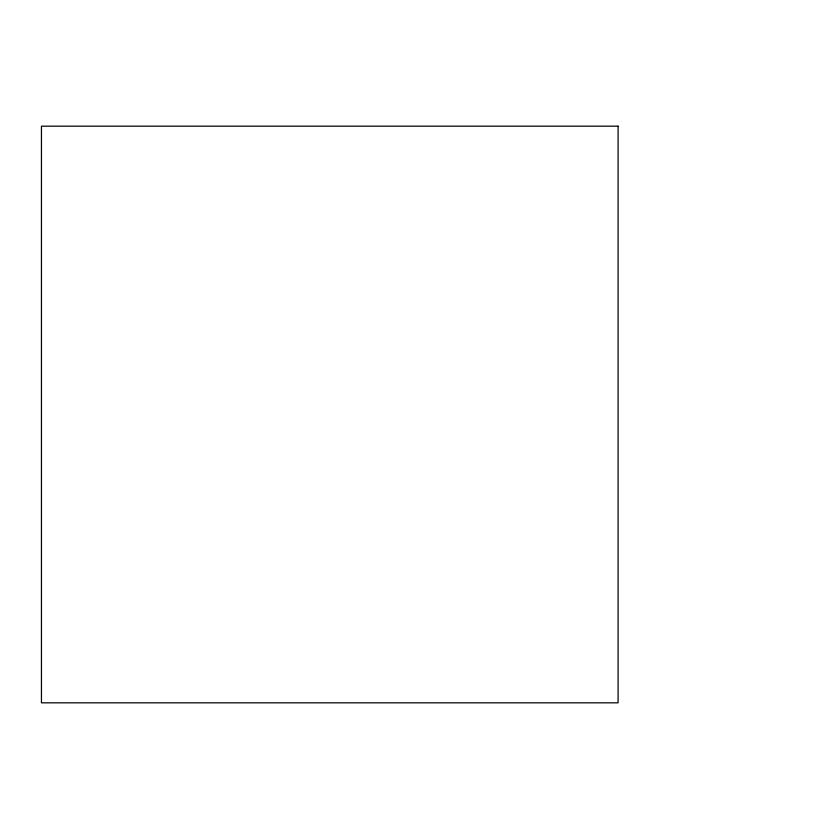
<?xml version="1.0" encoding="UTF-8"?>
<svg xmlns="http://www.w3.org/2000/svg" width="829" height="829" viewBox="0 0 829 829"><rect width="100%" height="100%" fill="white"/><g stroke="black" fill="none" stroke-linecap="round" stroke-linejoin="round"><path stroke-width="1.24" d="M618.092 126.174L41.45 126.174L41.45 702.826L618.092 702.826L618.092 126.174"/></g></svg>
